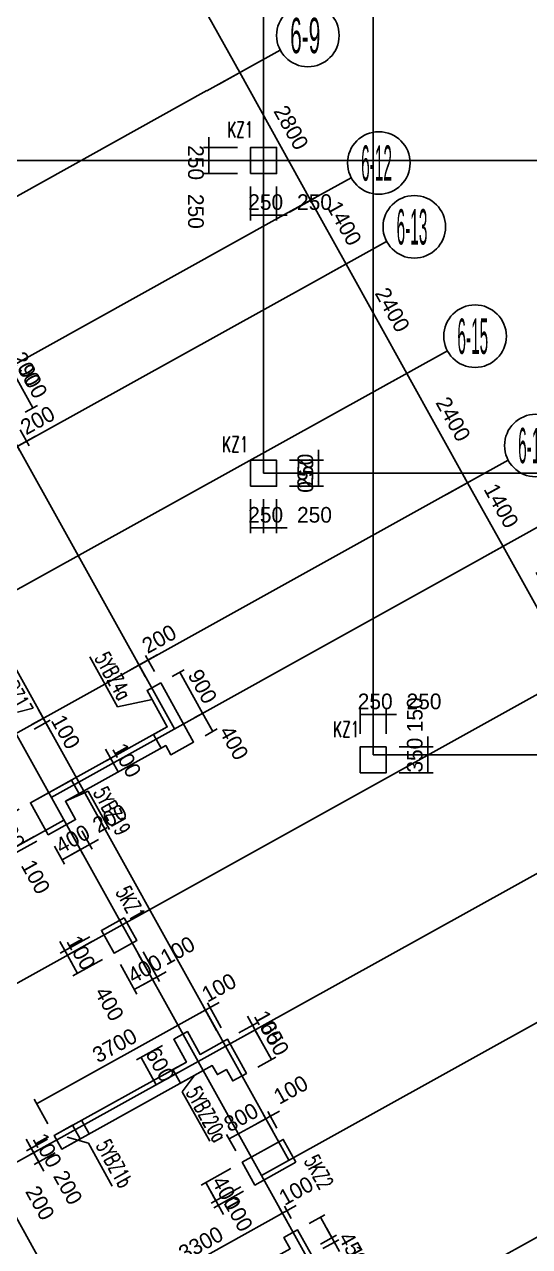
# Model space of a CAD drawing. Extents: x 19107 to 699106, y -67310 to 245688.
# Drawn here: x 511974 to 521657, y 107050 to 130499 of the extents above; entities that cross this region are included whole.
import ezdxf

# ---------------------------------------------------------------- set-up
doc = ezdxf.new("R2010")
doc.units = 0
doc.header["$LTSCALE"] = 100
doc.header["$MEASUREMENT"] = 0
doc.linetypes.add('DASHED', pattern=[19.05, 12.7, -6.35])
for name, color, linetype in [('COLU_DASH', 9, 'DASHED'), ('DIM', 3, 'Continuous'), ('DOTE', 253, 'Continuous'), ('L-AXIS', 3, 'Continuous'), ('wall-主楼', 2, 'Continuous'), ('小尺寸', 4, 'Continuous')]:
    doc.layers.add(name, color=color, linetype=linetype)
doc.layers.add('Select Column Frame Line', color=7, linetype='Continuous', lineweight=0)
doc.layers.add('Select Column Frame Position', color=7, linetype='Continuous', lineweight=0)
doc.styles.get("Standard").update_dxf_attribs({"font": 'standard'})
doc.styles.add('汉字', font='汉字')
doc.dimstyles.get("Standard").update_dxf_attribs({"dimtxt": 300, "dimasz": 100, "dimexe": 100, "dimexo": 250, "dimgap": 100, "dimtad": 0, "dimtoh": 1, "dimdec": 0, "dimdsep": 46, "dimcen": 0.09, "dimclrt": 7, "dimadec": 0, "dimazin": 0, "dimtfac": 1, "dimtdec": 4, "dimtofl": 0, "dimtmove": 0, "dimatfit": 3, "dimfxl": 1, "dimtolj": 1, "dimtzin": 0, "dimarcsym": 0})

# ---------------------------------------------------------------- blocks, each defined once
blk = doc.blocks.new('*D3316')
at = {"layer": 'L-AXIS', "color": 0, "linetype": 'ByBlock', "lineweight": -2}
for p, q in [((517732, 125676), (518226, 125951)), ((519304, 123804), (518139, 125902)), ((518897, 123578), (519392, 123853))]:
    blk.add_line(p, q, dxfattribs=at)
for points in [[(518139, 125902), (518202, 125823), (518173, 125807)], [(519304, 123804), (519241, 123884), (519270, 123900)]]:
    blk.add_solid(points, dxfattribs=at)
at = {"layer": 'L-AXIS', "color": 7, "linetype": 'Continuous', "lineweight": -2, "insert": (519028, 125023), "char_height": 300, "width": 785, "attachment_point": 5, "rotation": 299.0454, "style": '汉字'}
blk.add_mtext('2400', dxfattribs=at)
blk = doc.blocks.new('*D1028')
at = {"layer": 'L-AXIS', "color": 0, "linetype": 'ByBlock', "lineweight": -2}
for p, q in [((520062, 121480), (520557, 121755)), ((520469, 121706), (521149, 120482)), ((520742, 120256), (521237, 120531))]:
    blk.add_line(p, q, dxfattribs=at)
for points in [[(520469, 121706), (520533, 121627), (520503, 121611)], [(521149, 120482), (521086, 120561), (521115, 120578)]]:
    blk.add_solid(points, dxfattribs=at)
at = {"layer": 'L-AXIS', "color": 7, "linetype": 'Continuous', "lineweight": -2, "insert": (521115, 121264), "char_height": 300, "width": 695, "attachment_point": 5, "rotation": 299.0454, "style": '汉字'}
blk.add_mtext('1400', dxfattribs=at)
blk = doc.blocks.new('*D1359')
at = {"layer": 'L-AXIS', "color": 0, "linetype": 'ByBlock', "lineweight": -2}
for p, q in [((518897, 123578), (519392, 123853)), ((519304, 123804), (520469, 121706)), ((520062, 121480), (520557, 121755))]:
    blk.add_line(p, q, dxfattribs=at)
for points in [[(519304, 123804), (519367, 123725), (519338, 123709)], [(520469, 121706), (520406, 121785), (520435, 121802)]]:
    blk.add_solid(points, dxfattribs=at)
at = {"layer": 'L-AXIS', "color": 7, "linetype": 'Continuous', "lineweight": -2, "insert": (520193, 122925), "char_height": 300, "width": 785, "attachment_point": 5, "rotation": 299.0454, "style": '汉字'}
blk.add_mtext('2400', dxfattribs=at)
blk = doc.blocks.new('*D31')
at = {"layer": 'L-AXIS', "color": 0, "linetype": 'ByBlock', "lineweight": -2}
for p, q in [((520742, 120256), (521237, 120531)), ((521149, 120482), (522508, 118034)), ((522101, 117808), (522596, 118083))]:
    blk.add_line(p, q, dxfattribs=at)
for points in [[(521149, 120482), (521212, 120403), (521183, 120387)], [(522508, 118034), (522445, 118114), (522474, 118130)]]:
    blk.add_solid(points, dxfattribs=at)
at = {"layer": 'L-AXIS', "color": 7, "linetype": 'Continuous', "lineweight": -2, "insert": (522105, 119676), "char_height": 300, "width": 780, "attachment_point": 5, "rotation": 299.0454, "style": '汉字'}
blk.add_mtext('2800', dxfattribs=at)
blk = doc.blocks.new('_AXISO')
blk.add_circle((0, 0), 0.5)
blk = doc.blocks.new('*D367')
at = {"layer": 'L-AXIS', "color": 0, "linetype": 'ByBlock', "lineweight": -2}
for p, q in [((515693, 129348), (516187, 129623)), ((517459, 127126), (516100, 129574)), ((517052, 126900), (517547, 127175))]:
    blk.add_line(p, q, dxfattribs=at)
for points in [[(516100, 129574), (516163, 129495), (516134, 129479)], [(517459, 127126), (517396, 127206), (517425, 127222)]]:
    blk.add_solid(points, dxfattribs=at)
at = {"layer": 'L-AXIS', "color": 7, "linetype": 'Continuous', "lineweight": -2, "insert": (517086, 128520), "char_height": 300, "width": 780, "attachment_point": 5, "rotation": 299.0454, "style": '汉字'}
blk.add_mtext('2800', dxfattribs=at)
blk = doc.blocks.new('*D692')
at = {"layer": 'L-AXIS', "color": 0, "linetype": 'ByBlock', "lineweight": -2}
for p, q in [((514236, 131971), (514731, 132245)), ((516100, 129574), (514643, 132197)), ((515693, 129348), (516187, 129623))]:
    blk.add_line(p, q, dxfattribs=at)
for points in [[(514643, 132197), (514707, 132118), (514677, 132101)], [(516100, 129574), (516037, 129654), (516066, 129670)]]:
    blk.add_solid(points, dxfattribs=at)
at = {"layer": 'L-AXIS', "color": 7, "linetype": 'Continuous', "lineweight": -2, "insert": (515678, 131055), "char_height": 300, "width": 780, "attachment_point": 5, "rotation": 299.0454, "style": '汉字'}
blk.add_mtext('3000', dxfattribs=at)
blk = doc.blocks.new('*D3665')
at = {"layer": 'L-AXIS', "color": 0, "linetype": 'ByBlock', "lineweight": -2}
for p, q in [((517052, 126900), (517547, 127175)), ((518139, 125902), (517459, 127126)), ((517732, 125676), (518226, 125951))]:
    blk.add_line(p, q, dxfattribs=at)
for points in [[(517459, 127126), (517522, 127047), (517493, 127031)], [(518139, 125902), (518076, 125982), (518105, 125998)]]:
    blk.add_solid(points, dxfattribs=at)
at = {"layer": 'L-AXIS', "color": 7, "linetype": 'Continuous', "lineweight": -2, "insert": (518105, 126684), "char_height": 300, "width": 695, "attachment_point": 5, "rotation": 299.0454, "style": '汉字'}
blk.add_mtext('1400', dxfattribs=at)
blk = doc.blocks.new('*D1215')
at = {"layer": '小尺寸', "color": 0, "linetype": 'ByBlock', "lineweight": -2}
for p, q in [((516861, 109650), (516423, 109407)), ((516726, 109275), (516550, 109592)), ((516813, 109324), (516637, 109640))]:
    blk.add_line(p, q, dxfattribs=at)
for points in [[(516598, 109504), (516519, 109441), (516503, 109470)], [(516686, 109553), (516765, 109616), (516781, 109587)]]:
    blk.add_solid(points, dxfattribs=at)
at = {"layer": '小尺寸', "color": 7, "linetype": 'Continuous', "lineweight": -2, "insert": (517080, 110058), "char_height": 300, "width": 476.67, "attachment_point": 5, "rotation": 29.0454, "style": '汉字'}
blk.add_mtext('100', dxfattribs=at)
blk = doc.blocks.new('*D1545')
at = {"layer": '小尺寸', "color": 0, "linetype": 'ByBlock', "lineweight": -2}
for p, q in [((516598, 109504), (515899, 109116)), ((516726, 109275), (516550, 109592)), ((516026, 108887), (515850, 109203))]:
    blk.add_line(p, q, dxfattribs=at)
for points in [[(516598, 109504), (516519, 109441), (516503, 109470)], [(515899, 109116), (515978, 109179), (515994, 109150)]]:
    blk.add_solid(points, dxfattribs=at)
at = {"layer": '小尺寸', "color": 7, "linetype": 'Continuous', "lineweight": -2, "insert": (516127, 109529), "char_height": 300, "width": 566.67, "attachment_point": 5, "rotation": 29.0454, "style": '汉字'}
blk.add_mtext('800', dxfattribs=at)
blk = doc.blocks.new('*D4556')
at = {"layer": '小尺寸', "color": 0, "linetype": 'ByBlock', "lineweight": -2}
for p, q in [((515929, 108547), (515361, 108231)), ((515448, 108280), (515642, 107930)), ((516123, 108197), (515555, 107881))]:
    blk.add_line(p, q, dxfattribs=at)
for points in [[(515448, 108280), (515511, 108200), (515482, 108184)], [(515642, 107930), (515579, 108009), (515608, 108025)]]:
    blk.add_solid(points, dxfattribs=at)
at = {"layer": '小尺寸', "color": 7, "linetype": 'Continuous', "lineweight": -2, "insert": (515847, 108077), "char_height": 300, "width": 576.67, "attachment_point": 5, "rotation": 299.0454, "style": '汉字'}
blk.add_mtext('400', dxfattribs=at)
blk = doc.blocks.new('*D4884')
at = {"layer": '小尺寸', "color": 0, "linetype": 'ByBlock', "lineweight": -2}
for p, q in [((515545, 108105), (515788, 107668)), ((516123, 108197), (515555, 107881)), ((516172, 108110), (515604, 107794))]:
    blk.add_line(p, q, dxfattribs=at)
for points in [[(515642, 107930), (515579, 108009), (515608, 108025)], [(515691, 107843), (515754, 107763), (515725, 107747)]]:
    blk.add_solid(points, dxfattribs=at)
at = {"layer": '小尺寸', "color": 7, "linetype": 'Continuous', "lineweight": -2, "insert": (516074, 107668), "char_height": 300, "width": 476.67, "attachment_point": 5, "rotation": 299.0454, "style": '汉字'}
blk.add_mtext('100', dxfattribs=at)
blk = doc.blocks.new('*D5242')
at = {"layer": '小尺寸', "color": 0, "linetype": 'ByBlock', "lineweight": -2}
for p, q in [((514162, 112655), (514477, 112087)), ((514249, 112704), (514565, 112136)), ((514691, 112320), (514254, 112078))]:
    blk.add_line(p, q, dxfattribs=at)
for points in [[(514429, 112175), (514350, 112112), (514333, 112141)], [(514516, 112223), (514596, 112286), (514612, 112257)]]:
    blk.add_solid(points, dxfattribs=at)
at = {"layer": '小尺寸', "color": 7, "linetype": 'Continuous', "lineweight": -2, "insert": (514911, 112728), "char_height": 300, "width": 476.67, "attachment_point": 5, "rotation": 29.0454, "style": '汉字'}
blk.add_mtext('100', dxfattribs=at)
blk = doc.blocks.new('*D265')
at = {"layer": '小尺寸', "color": 0, "linetype": 'ByBlock', "lineweight": -2}
for p, q in [((514162, 112655), (514477, 112087)), ((513812, 112461), (514128, 111893)), ((514429, 112175), (514079, 111980))]:
    blk.add_line(p, q, dxfattribs=at)
for points in [[(514429, 112175), (514350, 112112), (514333, 112141)], [(514079, 111980), (514159, 112044), (514175, 112014)]]:
    blk.add_solid(points, dxfattribs=at)
at = {"layer": '小尺寸', "color": 7, "linetype": 'Continuous', "lineweight": -2, "insert": (514282, 112379), "char_height": 300, "width": 576.67, "attachment_point": 5, "rotation": 29.0454, "style": '汉字'}
blk.add_mtext('400', dxfattribs=at)
blk = doc.blocks.new('*D3167')
at = {"layer": '小尺寸', "color": 0, "linetype": 'ByBlock', "lineweight": -2}
for p, q in [((512652, 112903), (512894, 112466)), ((513229, 112996), (512661, 112680)), ((513278, 112908), (512710, 112593))]:
    blk.add_line(p, q, dxfattribs=at)
for points in [[(512749, 112729), (512686, 112808), (512715, 112824)], [(512797, 112641), (512860, 112562), (512831, 112546)]]:
    blk.add_solid(points, dxfattribs=at)
at = {"layer": '小尺寸', "color": 7, "linetype": 'Continuous', "lineweight": -2, "insert": (513058, 112687), "char_height": 300, "width": 476.67, "attachment_point": 5, "rotation": 299.0454, "style": '汉字'}
blk.add_mtext('100', dxfattribs=at)
blk = doc.blocks.new('*D3484')
at = {"layer": '小尺寸', "color": 0, "linetype": 'ByBlock', "lineweight": -2}
for p, q in [((513278, 112908), (512710, 112593)), ((512797, 112641), (512991, 112291)), ((513472, 112558), (512904, 112243))]:
    blk.add_line(p, q, dxfattribs=at)
for points in [[(512797, 112641), (512860, 112562), (512831, 112546)], [(512991, 112291), (512928, 112371), (512957, 112387)]]:
    blk.add_solid(points, dxfattribs=at)
at = {"layer": '小尺寸', "color": 7, "linetype": 'Continuous', "lineweight": -2, "insert": (513601, 111708), "char_height": 300, "width": 576.67, "attachment_point": 5, "rotation": 299.0454, "style": '汉字'}
blk.add_mtext('400', dxfattribs=at)
blk = doc.blocks.new('*D3208')
at = {"layer": '小尺寸', "color": 0, "linetype": 'ByBlock', "lineweight": -2}
for p, q in [((512004, 109112), (512247, 108675)), ((512417, 109112), (512014, 108889)), ((512465, 109025), (512062, 108801))]:
    blk.add_line(p, q, dxfattribs=at)
for points in [[(512101, 108937), (512038, 109017), (512067, 109033)], [(512150, 108850), (512213, 108771), (512184, 108754)]]:
    blk.add_solid(points, dxfattribs=at)
at = {"layer": '小尺寸', "color": 7, "linetype": 'Continuous', "lineweight": -2, "insert": (512410, 108896), "char_height": 300, "width": 476.67, "attachment_point": 5, "rotation": 299.0454, "style": '汉字'}
blk.add_mtext('100', dxfattribs=at)
blk = doc.blocks.new('*D4615')
at = {"layer": '小尺寸', "color": 0, "linetype": 'ByBlock', "lineweight": -2}
for p, q in [((511454, 124020), (511688, 124150)), ((511503, 124276), (511795, 123752)), ((511551, 123845), (511785, 123975))]:
    blk.add_line(p, q, dxfattribs=at)
for points in [[(511600, 124101), (511537, 124181), (511566, 124197)], [(511698, 123927), (511761, 123847), (511732, 123831)]]:
    blk.add_solid(points, dxfattribs=at)
at = {"layer": '小尺寸', "color": 7, "linetype": 'Continuous', "lineweight": -2, "insert": (512004, 123889), "char_height": 300, "width": 566.67, "attachment_point": 5, "rotation": 299.0454, "style": '汉字'}
blk.add_mtext('200', dxfattribs=at)
blk = doc.blocks.new('*D4952')
at = {"layer": '小尺寸', "color": 0, "linetype": 'ByBlock', "lineweight": -2}
for p, q in [((511551, 123845), (511785, 123975)), ((511698, 123927), (512135, 123140)), ((511988, 123058), (512222, 123188))]:
    blk.add_line(p, q, dxfattribs=at)
for points in [[(511698, 123927), (511761, 123847), (511732, 123831)], [(512135, 123140), (512071, 123219), (512101, 123235)]]:
    blk.add_solid(points, dxfattribs=at)
at = {"layer": '小尺寸', "color": 7, "linetype": 'Continuous', "lineweight": -2, "insert": (512135, 123654), "char_height": 300, "width": 556.67, "attachment_point": 5, "rotation": 299.0454, "style": '汉字'}
blk.add_mtext('900', dxfattribs=at)
blk = doc.blocks.new('*D3599')
at = {"layer": '小尺寸', "color": 0, "linetype": 'ByBlock', "lineweight": -2}
for p, q in [((512235, 117362), (512477, 116925)), ((512113, 117065), (512419, 117235)), ((512162, 116978), (512468, 117148))]:
    blk.add_line(p, q, dxfattribs=at)
for points in [[(512332, 117187), (512269, 117266), (512298, 117282)], [(512380, 117099), (512443, 117020), (512414, 117004)]]:
    blk.add_solid(points, dxfattribs=at)
at = {"layer": '小尺寸', "color": 7, "linetype": 'Continuous', "lineweight": -2, "insert": (512763, 116925), "char_height": 300, "width": 476.67, "attachment_point": 5, "rotation": 299.0454, "style": '汉字'}
blk.add_mtext('100', dxfattribs=at)
blk = doc.blocks.new('*D975')
at = {"layer": '小尺寸', "color": 0, "linetype": 'ByBlock', "lineweight": -2}
for p, q in [((515241, 117201), (515475, 117331)), ((515582, 116933), (515387, 117282)), ((515435, 116851), (515669, 116981))]:
    blk.add_line(p, q, dxfattribs=at)
for points in [[(515387, 117282), (515451, 117203), (515421, 117187)], [(515582, 116933), (515518, 117012), (515548, 117028)]]:
    blk.add_solid(points, dxfattribs=at)
at = {"layer": '小尺寸', "color": 7, "linetype": 'Continuous', "lineweight": -2, "insert": (515989, 116715), "char_height": 300, "width": 576.67, "attachment_point": 5, "rotation": 299.0454, "style": '汉字'}
blk.add_mtext('400', dxfattribs=at)
blk = doc.blocks.new('*D3950')
at = {"layer": '小尺寸', "color": 0, "linetype": 'ByBlock', "lineweight": -2}
for p, q in [((514804, 117988), (515038, 118118)), ((515387, 117282), (514950, 118069)), ((515241, 117201), (515475, 117331))]:
    blk.add_line(p, q, dxfattribs=at)
for points in [[(514950, 118069), (515014, 117990), (514984, 117974)], [(515387, 117282), (515324, 117362), (515353, 117378)]]:
    blk.add_solid(points, dxfattribs=at)
at = {"layer": '小尺寸', "color": 7, "linetype": 'Continuous', "lineweight": -2, "insert": (515387, 117797), "char_height": 300, "width": 556.67, "attachment_point": 5, "rotation": 299.0454, "style": '汉字'}
blk.add_mtext('900', dxfattribs=at)
blk = doc.blocks.new('*D4292')
at = {"layer": '小尺寸', "color": 0, "linetype": 'ByBlock', "lineweight": -2}
for p, q in [((512900, 114928), (513094, 114579)), ((513075, 115026), (513269, 114676)), ((513395, 114861), (512870, 114569))]:
    blk.add_line(p, q, dxfattribs=at)
for points in [[(513045, 114666), (512966, 114603), (512950, 114632)], [(513220, 114763), (513300, 114827), (513316, 114797)]]:
    blk.add_solid(points, dxfattribs=at)
at = {"layer": '小尺寸', "color": 7, "linetype": 'Continuous', "lineweight": -2, "insert": (513610, 115266), "char_height": 300, "width": 566.67, "attachment_point": 5, "rotation": 29.0454, "style": '汉字'}
blk.add_mtext('200', dxfattribs=at)
blk = doc.blocks.new('*D4626')
at = {"layer": '小尺寸', "color": 0, "linetype": 'ByBlock', "lineweight": -2}
for p, q in [((512900, 114928), (513094, 114579)), ((512550, 114734), (512744, 114385)), ((513045, 114666), (512696, 114472))]:
    blk.add_line(p, q, dxfattribs=at)
for points in [[(513045, 114666), (512966, 114603), (512950, 114632)], [(512696, 114472), (512775, 114535), (512791, 114506)]]:
    blk.add_solid(points, dxfattribs=at)
at = {"layer": '小尺寸', "color": 7, "linetype": 'Continuous', "lineweight": -2, "insert": (512898, 114870), "char_height": 300, "width": 576.67, "attachment_point": 5, "rotation": 29.0454, "style": '汉字'}
blk.add_mtext('400', dxfattribs=at)
blk = doc.blocks.new('*D4965')
at = {"layer": '小尺寸', "color": 0, "linetype": 'ByBlock', "lineweight": -2}
for p, q in [((512161, 114919), (511546, 114577)), ((511779, 114364), (511537, 114801)), ((512210, 114831), (511595, 114490))]:
    blk.add_line(p, q, dxfattribs=at)
for points in [[(511634, 114626), (511571, 114705), (511600, 114721)], [(511682, 114538), (511745, 114459), (511716, 114443)]]:
    blk.add_solid(points, dxfattribs=at)
at = {"layer": '小尺寸', "color": 7, "linetype": 'Continuous', "lineweight": -2, "insert": (512187, 114144), "char_height": 300, "width": 476.67, "attachment_point": 5, "rotation": 299.0454, "style": '汉字'}
blk.add_mtext('100', dxfattribs=at)
blk = doc.blocks.new('*D2627')
at = {"layer": '小尺寸', "color": 0, "linetype": 'ByBlock', "lineweight": -2}
for p, q in [((511870, 115443), (511255, 115102)), ((511634, 114626), (511342, 115150)), ((512161, 114919), (511546, 114577))]:
    blk.add_line(p, q, dxfattribs=at)
for points in [[(511342, 115150), (511405, 115071), (511376, 115055)], [(511634, 114626), (511571, 114705), (511600, 114721)]]:
    blk.add_solid(points, dxfattribs=at)
at = {"layer": '小尺寸', "color": 7, "linetype": 'Continuous', "lineweight": -2, "insert": (511707, 115009), "char_height": 300, "width": 556.67, "attachment_point": 5, "rotation": 299.0454, "style": '汉字'}
blk.add_mtext('600', dxfattribs=at)
blk = doc.blocks.new('*D2953')
at = {"layer": '小尺寸', "color": 0, "linetype": 'ByBlock', "lineweight": -2}
for p, q in [((512053, 109025), (512344, 108500)), ((512465, 109025), (512062, 108801)), ((512562, 108850), (512159, 108626))]:
    blk.add_line(p, q, dxfattribs=at)
for points in [[(512150, 108850), (512087, 108929), (512116, 108945)], [(512247, 108675), (512310, 108596), (512281, 108580)]]:
    blk.add_solid(points, dxfattribs=at)
at = {"layer": '小尺寸', "color": 7, "linetype": 'Continuous', "lineweight": -2, "insert": (512806, 108183), "char_height": 300, "width": 566.67, "attachment_point": 5, "rotation": 299.0454, "style": '汉字'}
blk.add_mtext('200', dxfattribs=at)
blk = doc.blocks.new('*D3282')
at = {"layer": '小尺寸', "color": 0, "linetype": 'ByBlock', "lineweight": -2}
for p, q in [((516247, 111469), (516490, 111031)), ((516085, 111150), (516432, 111342)), ((516133, 111062), (516480, 111255))]:
    blk.add_line(p, q, dxfattribs=at)
for points in [[(516344, 111294), (516281, 111373), (516310, 111389)], [(516393, 111206), (516456, 111127), (516427, 111111)]]:
    blk.add_solid(points, dxfattribs=at)
at = {"layer": '小尺寸', "color": 7, "linetype": 'Continuous', "lineweight": -2, "insert": (516653, 111252), "char_height": 300, "width": 476.67, "attachment_point": 5, "rotation": 299.0454, "style": '汉字'}
blk.add_mtext('100', dxfattribs=at)
blk = doc.blocks.new('*D3618')
at = {"layer": '小尺寸', "color": 0, "linetype": 'ByBlock', "lineweight": -2}
for p, q in [((516133, 111062), (516480, 111255)), ((516393, 111206), (516708, 110638)), ((516449, 110494), (516796, 110687))]:
    blk.add_line(p, q, dxfattribs=at)
for points in [[(516393, 111206), (516456, 111127), (516427, 111111)], [(516708, 110638), (516645, 110717), (516674, 110734)]]:
    blk.add_solid(points, dxfattribs=at)
at = {"layer": '小尺寸', "color": 7, "linetype": 'Continuous', "lineweight": -2, "insert": (516769, 111044), "char_height": 300, "width": 556.67, "attachment_point": 5, "rotation": 299.0454, "style": '汉字'}
blk.add_mtext('650', dxfattribs=at)
blk = doc.blocks.new('*D5101')
at = {"layer": '小尺寸', "color": 0, "linetype": 'ByBlock', "lineweight": -2}
for p, q in [((515704, 111733), (515266, 111490)), ((515657, 111198), (515393, 111675)), ((515745, 111247), (515480, 111724))]:
    blk.add_line(p, q, dxfattribs=at)
for points in [[(515529, 111636), (515608, 111699), (515624, 111670)], [(515441, 111587), (515362, 111524), (515346, 111553)]]:
    blk.add_solid(points, dxfattribs=at)
at = {"layer": '小尺寸', "color": 7, "linetype": 'Continuous', "lineweight": -2, "insert": (515703, 112019), "char_height": 300, "width": 476.67, "attachment_point": 5, "rotation": 29.0454, "style": '汉字'}
blk.add_mtext('100', dxfattribs=at)
blk = doc.blocks.new('*D4753')
at = {"layer": '小尺寸', "color": 0, "linetype": 'ByBlock', "lineweight": -2}
for p, q in [((515657, 111198), (515393, 111675)), ((515441, 111587), (512207, 109791)), ((512423, 109402), (512158, 109879))]:
    blk.add_line(p, q, dxfattribs=at)
for points in [[(515441, 111587), (515362, 111524), (515346, 111553)], [(512207, 109791), (512286, 109854), (512302, 109825)]]:
    blk.add_solid(points, dxfattribs=at)
at = {"layer": '小尺寸', "color": 7, "linetype": 'Continuous', "lineweight": -2, "insert": (513703, 110908), "char_height": 300, "width": 780, "attachment_point": 5, "rotation": 29.0454, "style": '汉字'}
blk.add_mtext('3700', dxfattribs=at)
blk = doc.blocks.new('*D5077')
at = {"layer": '小尺寸', "color": 0, "linetype": 'ByBlock', "lineweight": -2}
for p, q in [((517182, 107835), (516745, 107592)), ((517002, 107541), (516871, 107777)), ((517089, 107590), (516959, 107825))]:
    blk.add_line(p, q, dxfattribs=at)
for points in [[(516920, 107689), (516841, 107626), (516824, 107655)], [(517007, 107738), (517087, 107801), (517103, 107772)]]:
    blk.add_solid(points, dxfattribs=at)
at = {"layer": '小尺寸', "color": 7, "linetype": 'Continuous', "lineweight": -2, "insert": (517182, 108120), "char_height": 300, "width": 476.67, "attachment_point": 5, "rotation": 29.0454, "style": '汉字'}
blk.add_mtext('100', dxfattribs=at)
blk = doc.blocks.new('*D2750')
at = {"layer": '小尺寸', "color": 0, "linetype": 'ByBlock', "lineweight": -2}
for p, q in [((516920, 107689), (514035, 106087)), ((517002, 107541), (516871, 107777)), ((514238, 105720), (513986, 106174))]:
    blk.add_line(p, q, dxfattribs=at)
for points in [[(516920, 107689), (516841, 107626), (516824, 107655)], [(514035, 106087), (514114, 106150), (514130, 106121)]]:
    blk.add_solid(points, dxfattribs=at)
at = {"layer": '小尺寸', "color": 7, "linetype": 'Continuous', "lineweight": -2, "insert": (515356, 107107), "char_height": 300, "width": 780, "attachment_point": 5, "rotation": 29.0454, "style": '汉字'}
blk.add_mtext('3300', dxfattribs=at)
blk = doc.blocks.new('*D3072')
at = {"layer": '小尺寸', "color": 0, "linetype": 'ByBlock', "lineweight": -2}
for p, q in [((517429, 107493), (517735, 107662)), ((517648, 107614), (517866, 107220)), ((517648, 107099), (517954, 107269))]:
    blk.add_line(p, q, dxfattribs=at)
for points in [[(517648, 107614), (517711, 107535), (517682, 107518)], [(517866, 107220), (517803, 107300), (517832, 107316)]]:
    blk.add_solid(points, dxfattribs=at)
at = {"layer": '小尺寸', "color": 7, "linetype": 'Continuous', "lineweight": -2, "insert": (518274, 107002), "char_height": 300, "width": 576.67, "attachment_point": 5, "rotation": 299.0454, "style": '汉字'}
blk.add_mtext('450', dxfattribs=at)
blk = doc.blocks.new('*D3403')
at = {"layer": '小尺寸', "color": 0, "linetype": 'ByBlock', "lineweight": -2}
for p, q in [((517769, 107395), (518012, 106958)), ((517648, 107099), (517954, 107269)), ((517696, 107012), (518002, 107182))]:
    blk.add_line(p, q, dxfattribs=at)
for points in [[(517866, 107220), (517803, 107300), (517832, 107316)], [(517915, 107133), (517978, 107054), (517949, 107038)]]:
    blk.add_solid(points, dxfattribs=at)
at = {"layer": '小尺寸', "color": 7, "linetype": 'Continuous', "lineweight": -2, "insert": (518420, 106738), "char_height": 300, "width": 476.67, "attachment_point": 5, "rotation": 299.0454, "style": '汉字'}
blk.add_mtext('100', dxfattribs=at)
blk = doc.blocks.new('*D5030')
at = {"layer": '小尺寸', "color": 0, "linetype": 'ByBlock', "lineweight": -2}
for p, q in [((511519, 108728), (511810, 108204)), ((511675, 108586), (511703, 108602)), ((511772, 108411), (511800, 108427))]:
    blk.add_line(p, q, dxfattribs=at)
for points in [[(511616, 108553), (511553, 108633), (511582, 108649)], [(511713, 108379), (511776, 108299), (511747, 108283)]]:
    blk.add_solid(points, dxfattribs=at)
at = {"layer": '小尺寸', "color": 7, "linetype": 'Continuous', "lineweight": -2, "insert": (512272, 107887), "char_height": 300, "width": 566.67, "attachment_point": 5, "rotation": 299.0454, "style": '汉字'}
blk.add_mtext('200', dxfattribs=at)
blk = doc.blocks.new('*D4635')
at = {"layer": '小尺寸', "color": 0, "linetype": 'ByBlock', "lineweight": -2}
for p, q in [((514618, 110907), (514121, 110631)), ((514209, 110680), (514500, 110155)), ((514909, 110383), (514413, 110107))]:
    blk.add_line(p, q, dxfattribs=at)
for points in [[(514209, 110680), (514272, 110600), (514243, 110584)], [(514500, 110155), (514437, 110235), (514466, 110251)]]:
    blk.add_solid(points, dxfattribs=at)
at = {"layer": '小尺寸', "color": 7, "linetype": 'Continuous', "lineweight": -2, "insert": (514573, 110539), "char_height": 300, "width": 556.67, "attachment_point": 5, "rotation": 299.0454, "style": '汉字'}
blk.add_mtext('600', dxfattribs=at)
blk = doc.blocks.new('*D1335')
at = {"layer": '小尺寸', "color": 0, "linetype": 'ByBlock', "lineweight": -2}
for p, q in [((514517, 118401), (513993, 118109)), ((514289, 117988), (514119, 118294)), ((514464, 118085), (514294, 118391))]:
    blk.add_line(p, q, dxfattribs=at)
for points in [[(514167, 118206), (514088, 118143), (514072, 118172)], [(514342, 118303), (514422, 118367), (514438, 118337)]]:
    blk.add_solid(points, dxfattribs=at)
at = {"layer": '小尺寸', "color": 7, "linetype": 'Continuous', "lineweight": -2, "insert": (514556, 118708), "char_height": 300, "width": 566.67, "attachment_point": 5, "rotation": 29.0454, "style": '汉字'}
blk.add_mtext('200', dxfattribs=at)
blk = doc.blocks.new('*D1655')
at = {"layer": '小尺寸', "color": 0, "linetype": 'ByBlock', "lineweight": -2}
for p, q in [((511891, 122718), (512061, 122412)), ((512187, 122597), (511662, 122305)), ((511716, 122621), (511886, 122315))]:
    blk.add_line(p, q, dxfattribs=at)
for points in [[(511837, 122403), (511758, 122339), (511741, 122369)], [(512012, 122500), (512091, 122563), (512108, 122534)]]:
    blk.add_solid(points, dxfattribs=at)
at = {"layer": '小尺寸', "color": 7, "linetype": 'Continuous', "lineweight": -2, "insert": (512226, 122904), "char_height": 300, "width": 566.67, "attachment_point": 5, "rotation": 29.0454, "style": '汉字'}
blk.add_mtext('200', dxfattribs=at)
blk = doc.blocks.new('*D1998')
at = {"layer": '小尺寸', "color": 0, "linetype": 'ByBlock', "lineweight": -2}
for p, q in [((513530, 116594), (513772, 116157)), ((513620, 116415), (513539, 116370)), ((513668, 116328), (513588, 116283))]:
    blk.add_line(p, q, dxfattribs=at)
for points in [[(513627, 116419), (513564, 116498), (513593, 116514)], [(513675, 116332), (513738, 116252), (513709, 116236)]]:
    blk.add_solid(points, dxfattribs=at)
at = {"layer": '小尺寸', "color": 7, "linetype": 'Continuous', "lineweight": -2, "insert": (513934, 116380), "char_height": 300, "width": 476.67, "attachment_point": 5, "rotation": 299.0454, "style": '汉字'}
blk.add_mtext('100', dxfattribs=at)
blk = doc.blocks.new('*D4708')
at = {"layer": 'DIM', "color": 0, "linetype": 'ByBlock', "lineweight": -2}
for p, q in [((518408, 116888), (518408, 117358)), ((518408, 117258), (518658, 117258)), ((518658, 116888), (518658, 117358))]:
    blk.add_line(p, q, dxfattribs=at)
for points in [[(518408, 117258), (518508, 117275), (518508, 117242)], [(518658, 117258), (518558, 117242), (518558, 117275)]]:
    blk.add_solid(points, dxfattribs=at)
at = {"layer": 'DIM', "color": 7, "linetype": 'Continuous', "lineweight": -2, "insert": (518698, 117508), "char_height": 300, "width": 566.67, "attachment_point": 5, "style": '汉字'}
blk.add_mtext('250', dxfattribs=at)
blk = doc.blocks.new('*D2422')
at = {"layer": 'DIM', "color": 0, "linetype": 'ByBlock', "lineweight": -2}
for p, q in [((518458, 117258), (519108, 117258)), ((518658, 116888), (518658, 117358)), ((518908, 116888), (518908, 117358))]:
    blk.add_line(p, q, dxfattribs=at)
for points in [[(518658, 117258), (518558, 117242), (518558, 117275)], [(518908, 117258), (519008, 117275), (519008, 117242)]]:
    blk.add_solid(points, dxfattribs=at)
at = {"layer": 'DIM', "color": 7, "linetype": 'Continuous', "lineweight": -2, "insert": (519634, 117508), "char_height": 300, "width": 566.67, "attachment_point": 5, "style": '汉字'}
blk.add_mtext('250', dxfattribs=at)
blk = doc.blocks.new('*D2731')
at = {"layer": 'DIM', "color": 0, "linetype": 'ByBlock', "lineweight": -2}
for p, q in [((519158, 116488), (519808, 116488)), ((519708, 116138), (519708, 116488)), ((519158, 116138), (519808, 116138))]:
    blk.add_line(p, q, dxfattribs=at)
for points in [[(519708, 116488), (519725, 116388), (519691, 116388)], [(519708, 116138), (519691, 116238), (519725, 116238)]]:
    blk.add_solid(points, dxfattribs=at)
at = {"layer": 'DIM', "color": 7, "linetype": 'Continuous', "lineweight": -2, "insert": (519458, 116478), "char_height": 300, "width": 566.67, "attachment_point": 5, "rotation": 90, "style": '汉字'}
blk.add_mtext('350', dxfattribs=at)
blk = doc.blocks.new('*D3087')
at = {"layer": 'DIM', "color": 0, "linetype": 'ByBlock', "lineweight": -2}
for p, q in [((519708, 116288), (519708, 116838)), ((519158, 116638), (519808, 116638)), ((519158, 116488), (519808, 116488))]:
    blk.add_line(p, q, dxfattribs=at)
for points in [[(519708, 116638), (519691, 116738), (519725, 116738)], [(519708, 116488), (519725, 116388), (519691, 116388)]]:
    blk.add_solid(points, dxfattribs=at)
at = {"layer": 'DIM', "color": 7, "linetype": 'Continuous', "lineweight": -2, "insert": (519458, 117253), "char_height": 300, "width": 476.67, "attachment_point": 5, "rotation": 90, "style": '汉字'}
blk.add_mtext('150', dxfattribs=at)
blk = doc.blocks.new('*D2138')
at = {"layer": 'DIM', "color": 0, "linetype": 'ByBlock', "lineweight": -2}
for p, q in [((516308, 127388), (516308, 126738)), ((516558, 127388), (516558, 126738)), ((516308, 126838), (516558, 126838))]:
    blk.add_line(p, q, dxfattribs=at)
for points in [[(516308, 126838), (516408, 126855), (516408, 126821)], [(516558, 126838), (516458, 126821), (516458, 126855)]]:
    blk.add_solid(points, dxfattribs=at)
at = {"layer": 'DIM', "color": 7, "linetype": 'Continuous', "lineweight": -2, "insert": (516598, 127088), "char_height": 300, "width": 566.67, "attachment_point": 5, "style": '汉字'}
blk.add_mtext('250', dxfattribs=at)
blk = doc.blocks.new('*D5160')
at = {"layer": 'DIM', "color": 0, "linetype": 'ByBlock', "lineweight": -2}
for p, q in [((516558, 127388), (516558, 126738)), ((516808, 127388), (516808, 126738)), ((516358, 126838), (517008, 126838))]:
    blk.add_line(p, q, dxfattribs=at)
for points in [[(516558, 126838), (516458, 126821), (516458, 126855)], [(516808, 126838), (516908, 126855), (516908, 126821)]]:
    blk.add_solid(points, dxfattribs=at)
at = {"layer": 'DIM', "color": 7, "linetype": 'Continuous', "lineweight": -2, "insert": (517534, 127088), "char_height": 300, "width": 566.67, "attachment_point": 5, "style": '汉字'}
blk.add_mtext('250', dxfattribs=at)
blk = doc.blocks.new('*D173')
at = {"layer": 'DIM', "color": 0, "linetype": 'ByBlock', "lineweight": -2}
for p, q in [((516058, 127888), (515408, 127888)), ((515508, 127638), (515508, 127888)), ((516058, 127638), (515408, 127638))]:
    blk.add_line(p, q, dxfattribs=at)
for points in [[(515508, 127888), (515525, 127788), (515491, 127788)], [(515508, 127638), (515491, 127738), (515525, 127738)]]:
    blk.add_solid(points, dxfattribs=at)
at = {"layer": 'DIM', "color": 7, "linetype": 'Continuous', "lineweight": -2, "insert": (515258, 126912), "char_height": 300, "width": 566.67, "attachment_point": 5, "rotation": 270, "style": '汉字'}
blk.add_mtext('250', dxfattribs=at)
blk = doc.blocks.new('*D538')
at = {"layer": 'DIM', "color": 0, "linetype": 'ByBlock', "lineweight": -2}
for p, q in [((515508, 127688), (515508, 128338)), ((516058, 128138), (515408, 128138)), ((516058, 127888), (515408, 127888))]:
    blk.add_line(p, q, dxfattribs=at)
for points in [[(515508, 128138), (515491, 128238), (515525, 128238)], [(515508, 127888), (515525, 127788), (515491, 127788)]]:
    blk.add_solid(points, dxfattribs=at)
at = {"layer": 'DIM', "color": 7, "linetype": 'Continuous', "lineweight": -2, "insert": (515258, 127848), "char_height": 300, "width": 566.67, "attachment_point": 5, "rotation": 270, "style": '汉字'}
blk.add_mtext('250', dxfattribs=at)
blk = doc.blocks.new('*D3251')
at = {"layer": 'DIM', "color": 0, "linetype": 'ByBlock', "lineweight": -2}
for p, q in [((516308, 121388), (516308, 120738)), ((516558, 121388), (516558, 120738)), ((516308, 120838), (516558, 120838))]:
    blk.add_line(p, q, dxfattribs=at)
for points in [[(516308, 120838), (516408, 120855), (516408, 120821)], [(516558, 120838), (516458, 120821), (516458, 120855)]]:
    blk.add_solid(points, dxfattribs=at)
at = {"layer": 'DIM', "color": 7, "linetype": 'Continuous', "lineweight": -2, "insert": (516598, 121088), "char_height": 300, "width": 566.67, "attachment_point": 5, "style": '汉字'}
blk.add_mtext('250', dxfattribs=at)
blk = doc.blocks.new('*D3615')
at = {"layer": 'DIM', "color": 0, "linetype": 'ByBlock', "lineweight": -2}
for p, q in [((516558, 121388), (516558, 120738)), ((516808, 121388), (516808, 120738)), ((516358, 120838), (517008, 120838))]:
    blk.add_line(p, q, dxfattribs=at)
for points in [[(516558, 120838), (516458, 120821), (516458, 120855)], [(516808, 120838), (516908, 120855), (516908, 120821)]]:
    blk.add_solid(points, dxfattribs=at)
at = {"layer": 'DIM', "color": 7, "linetype": 'Continuous', "lineweight": -2, "insert": (517534, 121088), "char_height": 300, "width": 566.67, "attachment_point": 5, "style": '汉字'}
blk.add_mtext('250', dxfattribs=at)
blk = doc.blocks.new('*D1316')
at = {"layer": 'DIM', "color": 0, "linetype": 'ByBlock', "lineweight": -2}
for p, q in [((517058, 121888), (517708, 121888)), ((517608, 121638), (517608, 121888)), ((517058, 121638), (517708, 121638))]:
    blk.add_line(p, q, dxfattribs=at)
for points in [[(517608, 121888), (517625, 121788), (517591, 121788)], [(517608, 121638), (517591, 121738), (517625, 121738)]]:
    blk.add_solid(points, dxfattribs=at)
at = {"layer": 'DIM', "color": 7, "linetype": 'Continuous', "lineweight": -2, "insert": (517358, 121928), "char_height": 300, "width": 566.67, "attachment_point": 5, "rotation": 90, "style": '汉字'}
blk.add_mtext('250', dxfattribs=at)
blk = doc.blocks.new('*D1665')
at = {"layer": 'DIM', "color": 0, "linetype": 'ByBlock', "lineweight": -2}
for p, q in [((517608, 121688), (517608, 122338)), ((517058, 122138), (517708, 122138)), ((517058, 121888), (517708, 121888))]:
    blk.add_line(p, q, dxfattribs=at)
for points in [[(517608, 122138), (517591, 122238), (517625, 122238)], [(517608, 121888), (517625, 121788), (517591, 121788)]]:
    blk.add_solid(points, dxfattribs=at)
at = {"layer": 'DIM', "color": 7, "linetype": 'Continuous', "lineweight": -2, "insert": (517358, 121848), "char_height": 300, "width": 566.67, "attachment_point": 5, "rotation": 270, "style": '汉字'}
blk.add_mtext('250', dxfattribs=at)

msp = doc.modelspace()

# ---------------------------------------------------------------- linework, layer by layer
at = {"layer": 'COLU_DASH'}
msp.add_line((513068.7, 109474.7), (513214.3, 109212.4), dxfattribs=at)
at = {"layer": 'DOTE'}
for p, q in [((516558.1, 161487.9), (516558.1, 121887.9)), ((518658.1, 116487.9), (518658.1, 146357.9)), ((502447.3, 139310.9), (514847.8, 116981.6)), ((500611.4, 138291.3), (517042.2, 108704.7)), ((515472.7, 129229.4), (503506.2, 122574.1)), ((510308.1, 127887.9), (579258.1, 127887.9)), ((505982.4, 127384), (520761.7, 100771.3)), ((516832.1, 126781.5), (508798.3, 122313.5)), ((517513.3, 125554.9), (505542.7, 118907.1)), ((502049.7, 125196.8), (516832.5, 98577.7)), ((518678.5, 123456.7), (501899.6, 114138.6)), ((516558.1, 121887.9), (579258.1, 121887.9)), ((519843.8, 121358.5), (507873.1, 114710.7)), ((520522, 120137.3), (512488.1, 115669.3)), ((521882.9, 117686.8), (509912.2, 111038.9)), ((518658.1, 116487.9), (596358.1, 116487.9)), ((512730.6, 115232.7), (506171.6, 111595.5)), ((523339.4, 115064.1), (499320.8, 101725.4)), ((524551.6, 112881.2), (516517.8, 108413.1)), ((526300.9, 109731.2), (502282.3, 96392.6))]:
    msp.add_line(p, q, dxfattribs=at)
at = {"layer": 'L-AXIS'}
for p, q in [((516876.7, 130005.5), (515472.7, 129225.8)), ((518237.7, 127558.5), (516833.6, 126778.8)), ((518917.4, 126334.6), (517513.3, 125554.9)), ((520082.6, 124236.4), (518678.5, 123456.7)), ((521247.8, 122138.3), (519843.8, 121358.5)), ((521927.5, 120914.3), (520523.5, 120134.6))]:
    msp.add_line(p, q, dxfattribs=at)
at = {"layer": 'Select Column Frame Line', "color": 200, "linetype": 'Continuous', "lineweight": -3}
for p, q in [((513226.9, 118366.1), (513759.2, 117407.6)), ((514420, 117545.8), (513759.2, 117407.6)), ((515225, 110329), (514998.9, 110021.4)), ((515526.5, 109071.4), (514998.9, 110021.4)), ((512791.8, 109149.3), (513199.7, 109032.7)), ((513656.5, 108210.2), (513199.7, 109032.7))]:
    msp.add_line(p, q, dxfattribs=at)
msp.add_lwpolyline([(512762.8, 115596), (513194.9, 115786), (513602.7, 115051.6)], dxfattribs=at)
at = {"layer": 'Select Column Frame Position', "color": 7, "linetype": 'Continuous', "lineweight": -3}
for points in [[(516308.1, 127637.9), (516808.1, 127637.9), (516808.1, 128137.9), (516308.1, 128137.9), (516308.1, 127637.9)], [(516308.1, 121637.9), (516808.1, 121637.9), (516808.1, 122137.9), (516308.1, 122137.9), (516308.1, 121637.9)], [(518408.1, 116137.9), (518908.1, 116137.9), (518908.1, 116637.9), (518408.1, 116637.9), (518408.1, 116137.9)], [(513885.2, 113359.7), (514127.9, 112922.5), (513690.8, 112679.8), (513448, 113116.9), (513885.2, 113359.7)], [(517177.1, 108667.8), (516934.3, 109104.9), (516147.5, 108668), (516390.3, 108230.9), (517177.1, 108667.8)]]:
    msp.add_lwpolyline(points, dxfattribs=at)
at = {"layer": 'Select Column Frame Position', "color": 235, "linetype": 'Continuous', "lineweight": -3}
for points in [[(514585.5, 117866.5), (515216.6, 116730), (514779.5, 116487.2), (514682.4, 116662), (514594.7, 116613.4), (514449.1, 116875.6), (514711.3, 117021.3), (514322.9, 117720.7), (514585.5, 117866.5)], [(512875.5, 116001.7), (513021.1, 115739.5), (512759.1, 115593.9), (512953.3, 115244.3), (512428.5, 114952.8), (512088.6, 115564.8), (512875.5, 116001.7)], [(516230.5, 110372.7), (515866.4, 111028.3), (515341.7, 110737), (515098.9, 111174.1), (514836.6, 111028.4), (515079.4, 110591.3), (514817.1, 110445.7), (514962.8, 110183.4), (515574.7, 110523.2), (515671.8, 110348.4), (515846.8, 110445.6), (515968.2, 110227), (516230.5, 110372.7)], [(512893.8, 109377.6), (512544.1, 109183.4), (512689.8, 108921.1), (513039.5, 109115.3), (512893.8, 109377.6)], [(517210.9, 107371.2), (516948.6, 107225.5), (517070, 107006.9), (516720.3, 106812.7), (516865.9, 106550.5), (517477.9, 106890.3), (517210.9, 107371.2)]]:
    msp.add_lwpolyline(points, dxfattribs=at)
at = {"layer": 'wall-主楼'}
for points in [[(514585.2, 117866.3), (514322.9, 117720.7), (514711.3, 117021.3), (512088.6, 115564.8), (512428.5, 114952.8), (512953, 115244.1), (512758.8, 115593.8), (514682.1, 116661.9), (514779.3, 116487.1), (515216.4, 116729.8)], [(515079.4, 110591.3), (512544.1, 109183.4), (512689.8, 108921.1), (515574.7, 110523.2), (515671.8, 110348.4), (515846.7, 110445.5), (515968.1, 110226.9), (516230.3, 110372.6), (515866.2, 111028.3), (515341.7, 110737), (515098.9, 111174.1), (514836.6, 111028.4)], [(517477.9, 106890.3), (514505.5, 105239.6), (514311.3, 105589.3), (514661, 105783.5), (514709.5, 105696.1), (517070, 107006.9), (516948.6, 107225.5), (517210.9, 107371.2)]]:
    msp.add_lwpolyline(points, close=True, dxfattribs=at)

# ---------------------------------------------------------------- block references
at = {"layer": 'L-AXIS'}
ref = msp.add_blockref('_AXISO', (517406.9, 130286.7), dxfattribs=dict(at, xscale=1199.999999999997, yscale=1200, rotation=359.999645787379))
ref.add_attrib('A', '6-9', (517067.5, 129947.3), dxfattribs={"height": 678.82, "style": '汉字', "width": 0.440678})
ref = msp.add_blockref('_AXISO', (518767.8, 127839.7), dxfattribs=dict(at, xscale=1199.999999999997, yscale=1200, rotation=359.999645787379))
ref.add_attrib('A', '6-12', (518428.4, 127500.3), dxfattribs={"height": 678.82, "style": '汉字', "width": 0.325})
ref = msp.add_blockref('_AXISO', (519447.5, 126615.8), dxfattribs=dict(at, xscale=1199.999999999997, yscale=1200, rotation=359.999645787379))
ref.add_attrib('A', '6-13', (519108.1, 126276.4), dxfattribs={"height": 678.82, "style": '汉字', "width": 0.325})
ref = msp.add_blockref('_AXISO', (520612.7, 124517.6), dxfattribs=dict(at, xscale=1199.999999999997, yscale=1200, rotation=359.999645787379))
ref.add_attrib('A', '6-15', (520273.3, 124178.2), dxfattribs={"height": 678.82, "style": '汉字', "width": 0.325})
ref = msp.add_blockref('_AXISO', (521777.9, 122419.4), dxfattribs=dict(at, xscale=1199.999999999997, yscale=1200, rotation=359.999645787379))
ref.add_attrib('A', '6-17', (521438.5, 122080), dxfattribs={"height": 678.82, "style": '汉字', "width": 0.325})

# ---------------------------------------------------------------- texts
at = {"color": 200, "linetype": 'Continuous', "lineweight": -3, "width": 0.7}
for p in [(515863.5, 128332), (515765.6, 122291.2), (517892.5, 116827)]:
    msp.add_text('KZ1', height=300, dxfattribs=at).set_placement(p)
for s, p in [('5YBZ4a', (513311.5, 118348.1)), ('5YBZ17', (511416.1, 118064.1)), ('5YBZ19', (513284.7, 115762.3)), ('5KZ1', (513715.5, 113857.2)), ('5YBZ20a', (515062.6, 110013.4)), ('5YBZ1b', (513335.7, 108993.8)), ('5KZ2', (517326.5, 108698.4))]:
    msp.add_text(s, height=300, rotation=299.04537, dxfattribs=at).set_placement(p)

# ---------------------------------------------------------------- dimensions: what is measured, and where the dimension line sits
at = {"layer": 'DIM', "color": 200}
for p1, p2, distance, picture, middle in [((516308.1, 127887.9), (516308.1, 128137.9), 800, '*D538', (515258.1, 128356)), ((516308.1, 127637.9), (516308.1, 127887.9), 800, '*D173', (515258.1, 127419.9)), ((516308.1, 127637.9), (516558.1, 127637.9), -800, '*D2138', (516090, 127087.9)), ((516558.1, 127637.9), (516808.1, 127637.9), -800, '*D5160', (517026.1, 127087.9)), ((516808.1, 121887.9), (516808.1, 122137.9), -800, '*D1665', (517358.1, 122356)), ((516808.1, 121637.9), (516808.1, 121887.9), -800, '*D1316', (517358.1, 121419.9)), ((516308.1, 121637.9), (516558.1, 121637.9), -800, '*D3251', (516090, 121087.9)), ((516558.1, 121637.9), (516808.1, 121637.9), -800, '*D3615', (517026.1, 121087.9)), ((518408.1, 116637.9), (518658.1, 116637.9), 620.5, '*D4708', (518190, 117508.4)), ((518658.1, 116637.9), (518908.1, 116637.9), 620.5, '*D2422', (519126.1, 117508.4)), ((518908.1, 116487.9), (518908.1, 116637.9), -800, '*D3087', (519458.1, 116839.9)), ((518908.1, 116137.9), (518908.1, 116487.9), -800, '*D2731', (519458.1, 115919.9))]:
    dim = msp.add_aligned_dim(p1=p1, p2=p2, distance=distance, dimstyle='Standard', dxfattribs=at)
    dim.commit()
    dim.dimension.update_dxf_attribs({"geometry": picture, "text_midpoint": middle})
at = {"layer": 'L-AXIS'}
for base, p1, p2, angle, picture, middle in [((514643.5, 132196.9), (515474.2, 129226.7), (514017.7, 131849.4), 119.04537, '*D692', (515677.7, 131055.4)), ((516100, 129574.2), (516833.6, 126778.8), (515474.2, 129226.7), 119.04537, '*D367', (517085.6, 128520.2)), ((517459.4, 127126.3), (517513.3, 125554.9), (516833.6, 126778.8), 119.04537, '*D3665', (518105.2, 126684.3)), ((518139.1, 125902.4), (518678.5, 123456.7), (517513.3, 125554.9), 119.04537, '*D3316', (519027.7, 125023.2)), ((520469.5, 121706), (518678.5, 123456.7), (519843.8, 121358.5), 299.04537, '*D1359', (520192.9, 122925)), ((521149.2, 120482.1), (519843.8, 121358.5), (520523.5, 120134.6), 299.04537, '*D1028', (521115.3, 121264)), ((522508.5, 118034.5), (520523.6, 120134.7), (521882.7, 117687), 299.04537, '*D31', (522104.5, 119675.6))]:
    dim = msp.add_linear_dim(base=base, p1=p1, p2=p2, angle=angle, dimstyle='Standard', dxfattribs=at)
    dim.commit()
    dim.dimension.update_dxf_attribs({"geometry": picture, "text_midpoint": middle})
at = {"layer": '小尺寸'}
for base, p1, p2, angle, picture, middle in [((511697.6, 123926.5), (511235.5, 123898.7), (511332.6, 123723.8), 299.04537, '*D4615', (511769.6, 124311.9)), ((512134.5, 123139.7), (511332.6, 123723.8), (511769.6, 122937), 299.04537, '*D4952', (512134.6, 123654.5)), ((511837, 122402.5), (511769.3, 122936.9), (511594.2, 122839.6), 29.04537, '*D1655', (511803.1, 122669.7)), ((514167.4, 118206.2), (514585.2, 117866.3), (514410.1, 117769.1), 29.04537, '*D1335', (514133.5, 118473.4)), ((514950.4, 118069.1), (515022.4, 117079.6), (514585.5, 117866.5), 119.04537, '*D3950', (515387.5, 117797.1)), ((512380.3, 117099.4), (511894.6, 116944), (511943.1, 116856.6), 299.04537, '*D3599', (512574.6, 117264.4)), ((515387.4, 117282.3), (515216.6, 116730), (515022.4, 117079.6), 119.04537, '*D975', (515703.1, 117228.9)), ((513675.3, 116331.5), (513838.4, 116536.5), (513886.9, 116449.1), 299.04537, '*D1998', (513745.8, 116719.5)), ((511342.4, 115150.3), (512379.9, 115040.2), (512088.6, 115564.8), 119.04537, '*D2627', (511706.6, 115009.4)), ((513045.2, 114666.2), (512953.3, 115244.3), (512778.2, 115147), 29.04537, '*D4292', (513187.8, 115031.3)), ((512695.5, 114472), (512778.2, 115147), (512428.5, 114952.8), 29.04537, '*D4626', (512383.5, 114584.7)), ((511633.7, 114625.8), (512428.5, 114952.8), (512379.9, 115040.2), 119.04537, '*D4965', (511998.8, 114483.2)), ((515441.3, 111587.5), (515866.4, 111028.3), (515778.8, 110979.7), 29.04537, '*D5101', (515363.7, 111830.3)), ((512206.6, 109791.1), (515778.8, 110979.7), (512544.1, 109183.4), 29.04537, '*D4753', (513702.6, 110907.8)), ((516392.8, 111206.3), (515866.4, 111028.3), (515914.9, 110940.9), 299.04537, '*D3282', (516464.7, 111591.6)), ((516708.3, 110638), (515914.9, 110940.9), (516230.5, 110372.7), 299.04537, '*D3618', (516769.1, 111043.5)), ((514500.2, 110155.3), (514836.6, 111028.4), (515127.9, 110503.9), 299.04537, '*D4635', (514573.1, 110538.9)), ((512246.7, 108675), (512683.6, 109146.4), (512780.7, 108971.6), 299.04537, '*D2953', (512571.2, 108605.8)), ((511712.9, 108378.6), (511456.2, 108464.8), (511553.3, 108289.9), 299.04537, '*D5030', (512037.3, 108309.3)), ((516919.9, 107689.1), (517210.9, 107371.2), (517123.4, 107322.6), 29.04537, '*D5077', (516842.2, 107931.9)), ((514034.9, 106086.9), (517123.4, 107322.6), (514359.8, 105501.9), 29.04537, '*D2750', (515356, 107106.6)), ((517866.4, 107220.5), (517210.9, 107371.2), (517429.3, 106977.8), 299.04537, '*D3072', (517975.8, 107538.6)), ((517915, 107133.1), (517429.3, 106977.8), (517477.9, 106890.3), 299.04537, '*D3403', (518231.6, 107077.9))]:
    dim = msp.add_linear_dim(base=base, p1=p1, p2=p2, angle=angle, dimstyle='Standard', dxfattribs=at)
    dim.commit()
    dim.dimension.update_dxf_attribs({"geometry": picture, "text_midpoint": middle})
for p1, p2, distance, picture, middle in [((513448.1, 113116.9), (513496.6, 113029.5), -800, '*D3167', (512869.2, 113026.4)), ((513496.6, 113029.5), (513690.8, 112679.8), -800, '*D3484', (513315.9, 112222.1)), ((514040.5, 112874), (513690.8, 112679.8), 800, '*D265', (513767.2, 112093.1)), ((514127.9, 112922.6), (514040.5, 112874), 800, '*D5242', (514571.5, 112539.8)), ((516934.5, 109105), (516846.9, 109056.4), -512.4, '*D1215', (516740.9, 109869.5)), ((516846.9, 109056.4), (516147.7, 108668.1), -512.4, '*D1545', (516127.1, 109528.7)), ((512635.1, 109233.9), (512683.6, 109146.4), -610.8, '*D3208', (512221.6, 109235.2)), ((516147.7, 108668.1), (516341.9, 108318.4), -800, '*D4556', (515560.9, 108591.7)), ((516341.9, 108318.4), (516390.4, 108231), -800, '*D4884', (515885.3, 108007.6))]:
    dim = msp.add_aligned_dim(p1=p1, p2=p2, distance=distance, dimstyle='Standard', dxfattribs=at)
    dim.commit()
    dim.dimension.update_dxf_attribs({"geometry": picture, "text_midpoint": middle})

doc.saveas('drawing.dxf')
